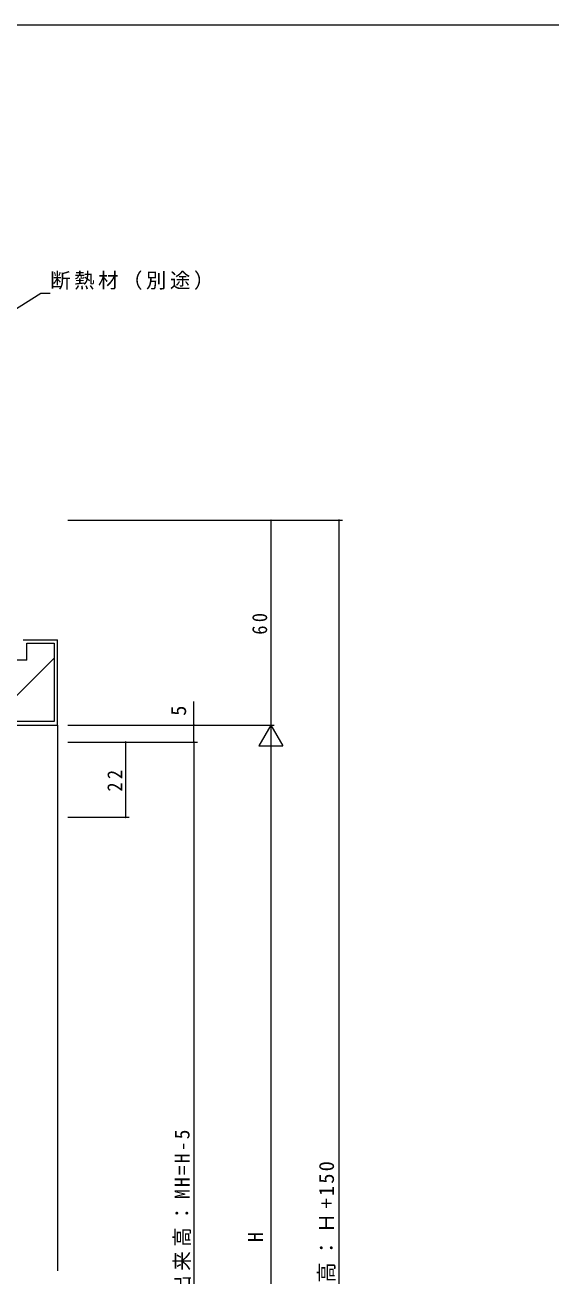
# Model space of a CAD drawing. Units: millimetres, scale not verified. Extents: x -594 to 539, y -420 to 386.
# Drawn here: x -295.5 to -141.4, y 15.4 to 382 of the extents above; entities that cross this region are included whole.
import ezdxf
from ezdxf.enums import TextEntityAlignment as Align

# ---------------------------------------------------------------- set-up
doc = ezdxf.new("R2010")
doc.units = ezdxf.units.MM
doc.header["$LTSCALE"] = 2
for name, color, linetype, lineweight in [('0-1_YKK_ZWAK', 7, 'Continuous', 9), ('0-6_YKK_D', 6, 'Continuous', 9), ('0-7_YSS_K', 3, 'Continuous', 9)]:
    doc.layers.add(name, color=color, linetype=linetype, lineweight=lineweight)
doc.styles.add('ＭＳ ゴシック', font='')
doc.styles.get('ＭＳ ゴシック').set_extended_font_data('MS Gothic')

msp = doc.modelspace()

# ---------------------------------------------------------------- linework, layer by layer
at = {"layer": '0-1_YKK_ZWAK'}
msp.add_line((510, 382.035), (-590, 382.035), dxfattribs=at)
at = {"layer": '0-6_YKK_D'}
for p, q in [((-328.636, 279.719), (-290.793, 303.411)), ((-290.793, 303.411), (-288.093, 303.411)), ((-282.953, 236.852), (-202.455, 236.852)), ((-282.953, 236.851), (-222.453, 236.851)), ((-223.453, 236.851), (-223.453, 176.851)), ((-203.453, -213.151), (-203.455, 236.852)), ((-245.953, 176.851), (-245.953, 183.752)), ((-282.953, 176.851), (-244.953, 176.851)), ((-282.953, 176.851), (-222.453, 176.851)), ((-282.953, 176.851), (-222.453, 176.851)), ((-245.953, 171.852), (-245.953, 176.851)), ((-223.453, 176.851), (-226.953, 170.789)), ((-223.453, 176.851), (-223.453, 164.727)), ((-223.453, 176.851), (-219.953, 170.789)), ((-282.953, 171.852), (-244.953, 171.852)), ((-282.953, 171.852), (-244.953, 171.852)), ((-282.953, 171.852), (-264.953, 171.852)), ((-265.953, 149.851), (-265.953, 171.852)), ((-245.953, 171.852), (-245.953, -123.149)), ((-226.953, 170.789), (-219.953, 170.789)), ((-223.453, 169.851), (-223.453, -116.149)), ((-282.953, 149.851), (-264.953, 149.851))]:
    msp.add_line(p, q, dxfattribs=at)
for centre, start, end in [((-223.453, 236.851), 90, 270), ((-223.453, 236.851), 270, 90), ((-203.455, 236.852), 90.00024, 270.00024), ((-203.455, 236.852), 270.00024, 90.00024), ((-245.953, 176.851), 90, 270), ((-245.953, 176.851), 270, 90), ((-265.953, 171.852), 90, 270), ((-265.953, 171.852), 270, 90), ((-245.953, 171.852), 90, 270), ((-245.953, 171.852), 270, 90), ((-265.953, 149.851), 90, 270), ((-265.953, 149.851), 270, 90)]:
    msp.add_arc(centre, 0.106, start, end, dxfattribs=at)
at = {"layer": '0-7_YSS_K'}
for p, q in [((-295.953, 201.851), (-285.953, 201.852)), ((-285.953, 176.852), (-285.953, 201.852)), ((-294.953, 200.851), (-286.953, 200.851)), ((-294.953, 195.851), (-294.953, 200.851)), ((-286.953, 200.851), (-286.953, 177.851)), ((-294.953, 195.851), (-311.953, 195.851)), ((-305.522, 177.851), (-286.953, 196.42)), ((-355.953, 176.851), (-285.953, 176.852)), ((-286.953, 177.851), (-354.953, 177.851)), ((-285.953, 176.852), (-285.953, 16.851))]:
    msp.add_line(p, q, dxfattribs=at)

# ---------------------------------------------------------------- texts
at = {"layer": '0-6_YKK_D', "color": 7, "style": 'ＭＳ ゴシック'}
for s, p in [('5', (-246.953, 179.551)), ('H', (-224.453, 25.251))]:
    msp.add_text(s, height=4.399, rotation=90, dxfattribs=at).set_placement(p, align=Align.BOTTOM_LEFT)
at = {"layer": '0-6_YKK_D', "color": 7, "insert": (-288.093, 304.411), "char_height": 4.399, "attachment_point": 7, "style": 'ＭＳ ゴシック'}
msp.add_mtext('\\T1.17;断熱材（別途）', dxfattribs=at)
at = {"layer": '0-6_YKK_D', "color": 7, "char_height": 4.399, "attachment_point": 7, "rotation": 90, "style": 'ＭＳ ゴシック'}
for s, insert in [('\\T1.36;\\W0.9;60', (-224.453, 203.331)), ('\\T1.36;\\W0.9;22', (-266.953, 157.331)), ('\\T1.23;\\W0.95;網戸出来高：MH=H-5', (-246.753, -4.129)), ('\\T1.21;躯体開口高：Ｈ+150', (-204.453, -15.67))]:
    msp.add_mtext(s, dxfattribs=dict(at, insert=insert))

doc.saveas('drawing.dxf')
